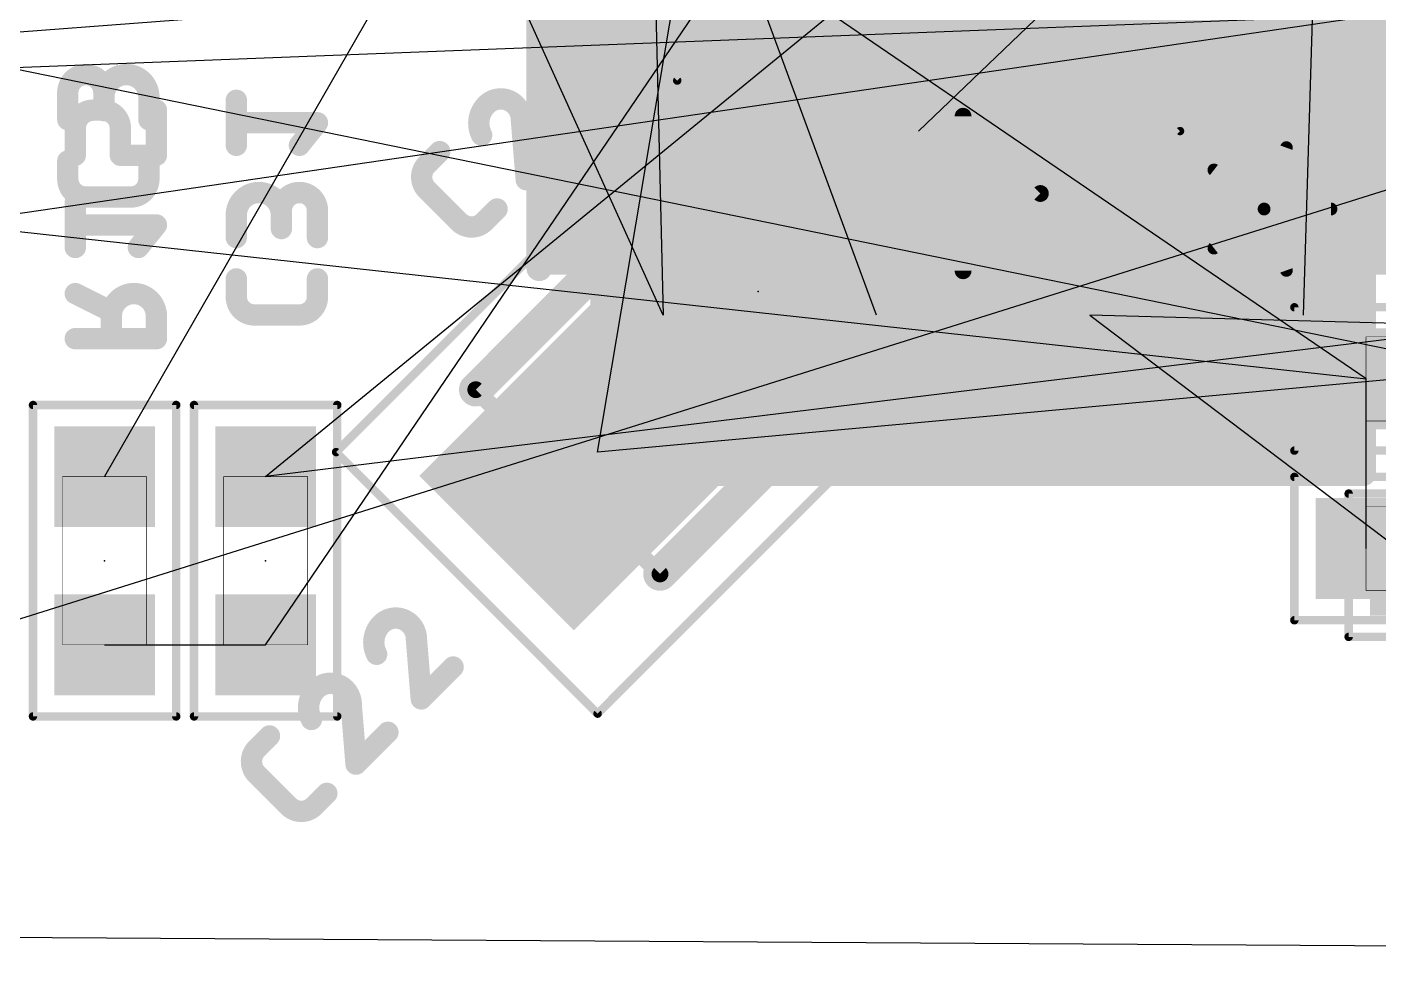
# Model space of a CAD drawing. Extents: x -4.1 to 63.7, y 0.3 to 51.7.
# Drawn here: x 8.61 to 16.65, y 0.31 to 5.9 of the extents above; entities that cross this region are included whole.
import ezdxf

# ---------------------------------------------------------------- set-up
doc = ezdxf.new("R2010")
doc.units = 0
for name, color, linetype in [('1', 12, 'CONTINUOUS'), ('16', 132, 'CONTINUOUS'), ('19', 6, 'CONTINUOUS'), ('20', 141, 'CONTINUOUS'), ('21', 253, 'CONTINUOUS'), ('22', 253, 'CONTINUOUS'), ('23', 53, 'CONTINUOUS'), ('24', 53, 'CONTINUOUS'), ('25', 253, 'CONTINUOUS'), ('26', 253, 'CONTINUOUS'), ('39', 12, 'CONTINUOUS'), ('40', 132, 'CONTINUOUS'), ('51', 253, 'CONTINUOUS'), ('52', 253, 'CONTINUOUS')]:
    doc.layers.add(name, color=color, linetype=linetype)

# ---------------------------------------------------------------- blocks, each defined once
blk = doc.blocks.new('RECT')
blk.add_solid([(-0.5, -0.5), (0.5, -0.5), (-0.5, 0.5), (0.5, 0.5)])

msp = doc.modelspace()

# ---------------------------------------------------------------- linework, layer by layer
at = {"layer": '19'}
for p, q in [((12.395, 4.187), (7, 16.1)), ((10.031, 3.227), (25.8, 16.1332)), ((10.031, 2.227), (16.4, 11.6)), ((12.22, 11.55), (12.395, 4.187)), ((13.665, 4.187), (11.25, 10.75)), ((16.205, 4.187), (16.4, 10.6)), ((12.395, 9.013), (9.073, 3.227)), ((16.271, 7.5385), (13.915, 5.2821)), ((16.577, 3.808), (11.3474, 7.3757)), ((5.519, 5.642), (21.2038, 6.8314)), ((7.35, 2), (20.4967, 6.1243)), ((8.059, 5.642), (20.4967, 6.1243)), ((17.6852, 6.1243), (8.15, 4.73)), ((12.0058, 3.3729), (12.4796, 6.185)), ((17.577, 3.808), (8.15, 5.73)), ((29.03, 4.93), (12.0058, 3.3729)), ((8.15, 4.73), (16.577, 3.808)), ((14.935, 4.187), (16.9, 2.7)), ((18.173, 4.1), (14.935, 4.187)), ((17.173, 4.1), (10.031, 3.227)), ((16.577, 2.799), (16.577, 3.808)), ((9.073, 2.227), (10.031, 2.227))]:
    msp.add_line(p, q, dxfattribs=at)
at = {"layer": '20'}
msp.add_line((4.6, 0.5109), (37.7, 0.3109), dxfattribs=at)
at = {"layer": '21', "const_width": 0.2}
for points in [[(13.5438, 6.0068), (11.281, 3.7441)], [(12.377, 2.6481), (15.064, 5.3351)]]:
    msp.add_lwpolyline(points, dxfattribs=at)
at = {"layer": '21', "const_width": 0.1}
for points in [[(15.0994, 5.2997, 1), (15.0287, 5.3704)], [(11.2457, 3.7795, 1), (11.3164, 3.7087)], [(12.3417, 2.6834, 1), (12.4124, 2.6127)]]:
    msp.add_lwpolyline(points, format="xyb", dxfattribs=at)
at = {"layer": '22', "const_width": 0.1524}
msp.add_lwpolyline([(11.6584, 4.4664), (11.6584, 8.7336)], dxfattribs=at)
at = {"layer": '22', "const_width": 0.0762}
msp.add_lwpolyline([(11.6203, 4.4664, 1), (11.6965, 4.4664)], format="xyb", dxfattribs=at)
at = {"layer": '23'}
msp.add_point((12.9604, 4.3275), dxfattribs=at)
at = {"layer": '24'}
for p in [(9.073, 2.727), (10.031, 2.727)]:
    msp.add_point(p, dxfattribs=at)
at = {"layer": '25', "const_width": 0.127}
for points in [[(11.7039, 5.6459), (11.7228, 5.8165)], [(11.7228, 5.8165), (12.0641, 5.4753)], [(11.9693, 5.3805), (12.1589, 5.5701)], [(8.8539, 5.35), (8.8539, 5.5108)], [(9.0684, 5.5108), (9.0684, 5.4036)], [(9.3365, 5.35), (9.3365, 5.484)], [(11.5529, 5.3433), (11.5814, 4.9925)], [(11.5814, 4.9925), (11.7709, 5.1821)], [(8.8539, 4.9972), (8.8539, 5.1044)], [(9.3365, 5.1044), (9.3365, 4.9972)], [(10.9906, 5.0843), (11.0665, 5.1601)], [(11.1802, 4.7431), (10.9906, 4.9326)], [(9.2293, 4.8899), (8.9611, 4.8899)], [(11.4077, 4.8189), (11.3319, 4.7431)], [(10.9283, 2.2558), (10.9567, 1.905)], [(10.9567, 1.905), (11.1463, 2.0946)], [(10.5404, 1.8678), (10.5688, 1.5171)], [(10.5688, 1.5171), (10.7584, 1.7067)], [(9.9781, 1.6089), (10.0539, 1.6847)], [(10.1676, 1.2676), (9.9781, 1.4572)], [(10.3951, 1.3435), (10.3193, 1.2676)]]:
    msp.add_lwpolyline(points, dxfattribs=at)
at = {"layer": '25'}
for points, const_width in [([(11.7453, 5.839, 1), (11.7004, 5.7941)], 0.0635), ([(11.7544, 5.813, 1), (11.6913, 5.82)], 0.0635), ([(9.0684, 5.5108, 1), (8.8539, 5.5108)], 0.127), ([(9.3365, 5.484, 1), (9.0684, 5.484)], 0.127), ([(11.6723, 5.6494, 1), (11.7354, 5.6424)], 0.0635), ([(12.1813, 5.5476, 1), (12.1364, 5.5925)], 0.0635), ([(8.8857, 5.5108, 1), (8.8222, 5.5108)], 0.0635), ([(9.1001, 5.5108, 1), (9.0366, 5.5108)], 0.0635), ([(8.8222, 5.5108, 1), (8.8857, 5.5108)], 0.0635), ([(9.0366, 5.5108, 1), (9.1001, 5.5108)], 0.0635), ([(9.0366, 5.484, 1), (9.1001, 5.484)], 0.0635), ([(9.3683, 5.484, 1), (9.3048, 5.484)], 0.0635), ([(9.3048, 5.484, 1), (9.3683, 5.484)], 0.0635), ([(11.3444, 5.4381, 0.3252), (11.316, 5.2579)], 0.127), ([(11.515, 5.4381, 0.4142), (11.3444, 5.4381)], 0.127), ([(11.3219, 5.4605, 1), (11.3668, 5.4156)], 0.0635), ([(11.3668, 5.4156, 1), (11.3219, 5.4605)], 0.0635), ([(11.5529, 5.3433, 0.2052), (11.515, 5.4381)], 0.127), ([(11.5375, 5.4605, 1), (11.4926, 5.4156)], 0.0635), ([(11.4926, 5.4156, 1), (11.5375, 5.4605)], 0.0635), ([(12.0416, 5.4528, 1), (12.0865, 5.4977)], 0.0635), ([(9.0366, 5.4036, 1), (9.1001, 5.4036)], 0.0635), ([(11.5846, 5.3458, 1), (11.5213, 5.3407)], 0.0635), ([(11.9469, 5.4029, 1), (11.9918, 5.358)], 0.0635), ([(8.8222, 5.35, 1), (8.8857, 5.35)], 0.0635), ([(9.3048, 5.35, 1), (9.3683, 5.35)], 0.0635), ([(11.5212, 5.344, 1), (11.5847, 5.3425)], 0.0635), ([(11.2877, 5.2435, 1), (11.3442, 5.2724)], 0.0635), ([(11.7934, 5.1597, 1), (11.7485, 5.2046)], 0.0635), ([(8.8857, 5.1044, 1), (8.8222, 5.1044)], 0.0635), ([(9.3683, 5.1044, 1), (9.3048, 5.1044)], 0.0635), ([(10.9906, 5.0843, 0.4142), (10.9906, 4.9326)], 0.127), ([(11.0131, 5.0619, 1), (10.9682, 5.1068)], 0.0635), ([(11.0889, 5.1377, 1), (11.044, 5.1826)], 0.0635), ([(10.9682, 5.1068, 1), (11.0131, 5.0619)], 0.0635), ([(8.8539, 4.9972, 0.4142), (8.9611, 4.8899)], 0.127), ([(8.8856, 4.9972, 1), (8.8221, 4.9972)], 0.0635), ([(8.8222, 4.9972, 1), (8.8857, 4.9972)], 0.0635), ([(9.2293, 4.8899, 0.4142), (9.3365, 4.9972)], 0.127), ([(9.3683, 4.9972, 1), (9.3048, 4.9972)], 0.0635), ([(9.3048, 4.9972, 1), (9.3683, 4.9972)], 0.0635), ([(11.0131, 4.9551, 1), (10.9682, 4.9102)], 0.0635), ([(10.9682, 4.9102, 1), (11.0131, 4.9551)], 0.0635), ([(11.5589, 5.015, 1), (11.6038, 4.9701)], 0.0635), ([(11.5497, 4.99, 1), (11.613, 4.9951)], 0.0635), ([(8.9611, 4.9217, 1), (8.9611, 4.8582)], 0.0635), ([(8.9611, 4.8582, 1), (8.9611, 4.9217)], 0.0635), ([(9.2293, 4.9217, 1), (9.2293, 4.8582)], 0.0635), ([(9.2293, 4.8582, 1), (9.2293, 4.9217)], 0.0635), ([(11.4302, 4.7964, 1), (11.3853, 4.8413)], 0.0635), ([(11.1802, 4.7431, 0.4142), (11.3319, 4.7431)], 0.127), ([(11.2027, 4.7655, 1), (11.1578, 4.7206)], 0.0635), ([(11.1578, 4.7206, 1), (11.2027, 4.7655)], 0.0635), ([(11.3094, 4.7655, 1), (11.3543, 4.7206)], 0.0635), ([(11.3543, 4.7206, 1), (11.3094, 4.7655)], 0.0635), ([(10.7197, 2.3506, 0.3252), (10.6913, 2.1705)], 0.127), ([(10.8904, 2.3506, 0.4142), (10.7197, 2.3506)], 0.127), ([(10.7422, 2.3281, 1), (10.6973, 2.373)], 0.0635), ([(10.9283, 2.2558, 0.2052), (10.8904, 2.3506)], 0.127), ([(10.9128, 2.373, 1), (10.8679, 2.3281)], 0.0635), ([(10.6973, 2.373, 1), (10.7422, 2.3281)], 0.0635), ([(10.8679, 2.3281, 1), (10.9128, 2.373)], 0.0635), ([(10.9599, 2.2583, 1), (10.8966, 2.2532)], 0.0635), ([(10.8965, 2.2565, 1), (10.96, 2.255)], 0.0635), ([(10.663, 2.156, 1), (10.7196, 2.1849)], 0.0635), ([(11.1688, 2.0722, 1), (11.1239, 2.1171)], 0.0635), ([(10.3318, 1.9626, 0.3252), (10.3034, 1.7825)], 0.127), ([(10.5024, 1.9626, 0.4142), (10.3318, 1.9626)], 0.127), ([(10.3094, 1.9851, 1), (10.3543, 1.9402)], 0.0635), ([(10.3543, 1.9402, 1), (10.3094, 1.9851)], 0.0635), ([(10.5404, 1.8678, 0.2052), (10.5024, 1.9626)], 0.127), ([(10.5249, 1.9851, 1), (10.48, 1.9402)], 0.0635), ([(10.48, 1.9402, 1), (10.5249, 1.9851)], 0.0635), ([(10.572, 1.8704, 1), (10.5087, 1.8653)], 0.0635), ([(10.9343, 1.9275, 1), (10.9792, 1.8826)], 0.0635), ([(10.9251, 1.9025, 1), (10.9884, 1.9076)], 0.0635), ([(10.5086, 1.8686, 1), (10.5721, 1.8671)], 0.0635), ([(10.2751, 1.7681, 1), (10.3316, 1.797)], 0.0635), ([(10.7808, 1.6842, 1), (10.7359, 1.7291)], 0.0635), ([(10.0763, 1.6623, 1), (10.0314, 1.7072)], 0.0635), ([(9.9781, 1.6089, 0.4142), (9.9781, 1.4572)], 0.127), ([(9.9556, 1.6313, 1), (10.0005, 1.5864)], 0.0635), ([(10.0005, 1.5864, 1), (9.9556, 1.6313)], 0.0635), ([(10.5463, 1.5396, 1), (10.5912, 1.4947)], 0.0635), ([(10.5371, 1.5145, 1), (10.6004, 1.5197)], 0.0635), ([(10.0005, 1.4797, 1), (9.9556, 1.4348)], 0.0635), ([(9.9556, 1.4348, 1), (10.0005, 1.4797)], 0.0635), ([(10.4176, 1.321, 1), (10.3727, 1.3659)], 0.0635), ([(10.1676, 1.2676, 0.4142), (10.3193, 1.2676)], 0.127), ([(10.1901, 1.2901, 1), (10.1452, 1.2452)], 0.0635), ([(10.1452, 1.2452, 1), (10.1901, 1.2901)], 0.0635), ([(10.2969, 1.2901, 1), (10.3418, 1.2452)], 0.0635), ([(10.3418, 1.2452, 1), (10.2969, 1.2901)], 0.0635)]:
    msp.add_lwpolyline(points, format="xyb", dxfattribs=dict(at, const_width=const_width))
at = {"layer": '26'}
for points, const_width in [([(9.0057, 5.4065, 0.4142), (8.8985, 5.2993)], 0.127), ([(9.0057, 5.4383, 1), (9.0057, 5.3748)], 0.0635), ([(9.0057, 5.3748, 1), (9.0057, 5.4383)], 0.0635), ([(9.1666, 5.2993, 0.4142), (9.0594, 5.4065)], 0.127), ([(9.0594, 5.4383, 1), (9.0594, 5.3748)], 0.0635), ([(9.0594, 5.3748, 1), (9.0594, 5.4383)], 0.0635), ([(9.4129, 5.4065, 1), (9.3493, 5.4065)], 0.0635), ([(9.8883, 5.4654, 1), (9.8247, 5.4654)], 0.0635), ([(9.8565, 5.3631, 1), (9.8565, 5.2996)], 0.0635), ([(10.3639, 5.3115, 1), (10.3143, 5.3512)], 0.0635), ([(10.3391, 5.2996, 1), (10.3391, 5.3631)], 0.0635), ([(8.9303, 5.2993, 1), (8.8667, 5.2993)], 0.0635), ([(8.8667, 5.2993, 1), (8.9303, 5.2993)], 0.0635), ([(9.1984, 5.2993, 1), (9.1349, 5.2993)], 0.0635), ([(9.1349, 5.2993, 1), (9.1984, 5.2993)], 0.0635), ([(9.8247, 5.1973, 1), (9.8883, 5.1973)], 0.0635), ([(10.2071, 5.2171, 1), (10.2566, 5.1775)], 0.0635), ([(8.8667, 5.1384, 1), (8.9303, 5.1384)], 0.0635), ([(9.1666, 5.1701, 1), (9.1666, 5.1066)], 0.0635), ([(9.1349, 5.1384, 1), (9.1984, 5.1384)], 0.0635), ([(9.3493, 5.1384, 1), (9.4129, 5.1384)], 0.0635), ([(9.3811, 5.1066, 1), (9.3811, 5.1701)], 0.0635), ([(8.9303, 4.8579, 1), (8.8667, 4.8579)], 0.0635), ([(10.1246, 4.7827, 1), (9.8565, 4.7827)], 0.127), ([(10.3391, 4.8095, 1), (10.1246, 4.8095)], 0.127), ([(9.8883, 4.7827, 1), (9.8247, 4.7827)], 0.0635), ([(10.1564, 4.8095, 1), (10.0929, 4.8095)], 0.0635), ([(10.0929, 4.8095, 1), (10.1564, 4.8095)], 0.0635), ([(10.3709, 4.8095, 1), (10.3073, 4.8095)], 0.0635), ([(10.3073, 4.8095, 1), (10.3709, 4.8095)], 0.0635), ([(8.8985, 4.7556, 1), (8.8985, 4.6921)], 0.0635), ([(9.4059, 4.704, 1), (9.3563, 4.7437)], 0.0635), ([(9.3811, 4.6921, 1), (9.3811, 4.7556)], 0.0635), ([(9.8247, 4.7827, 1), (9.8883, 4.7827)], 0.0635), ([(10.0929, 4.7827, 1), (10.1564, 4.7827)], 0.0635), ([(9.8247, 4.6487, 1), (9.8883, 4.6487)], 0.0635), ([(10.0929, 4.7023, 1), (10.1564, 4.7023)], 0.0635), ([(10.3073, 4.6487, 1), (10.3709, 4.6487)], 0.0635), ([(8.8667, 4.5898, 1), (8.9303, 4.5898)], 0.0635), ([(9.2491, 4.6096, 1), (9.2986, 4.5699)], 0.0635), ([(9.8883, 4.4031, 1), (9.8247, 4.4031)], 0.0635), ([(10.3709, 4.4031, 1), (10.3073, 4.4031)], 0.0635), ([(15.0007, 4.4081, 1), (15.0007, 4.1936)], 0.127), ([(15.0007, 4.4398, 1), (15.0007, 4.3764)], 0.0635), ([(15.0007, 4.3764, 1), (15.0007, 4.4398)], 0.0635), ([(15.1616, 4.3764, 1), (15.1616, 4.4398)], 0.0635), ([(15.596, 4.4329, 1), (15.5563, 4.3833)], 0.0635), ([(15.6079, 4.4081, 1), (15.5444, 4.4081)], 0.0635), ([(16.1184, 4.4081, 1), (16.1184, 4.14)], 0.127), ([(16.1184, 4.4398, 1), (16.1184, 4.3764)], 0.0635), ([(16.1184, 4.3764, 1), (16.1184, 4.4398)], 0.0635), ([(16.2843, 4.4081, 1), (16.2208, 4.4081)], 0.0635), ([(16.2525, 4.3764, 1), (16.2525, 4.4398)], 0.0635), ([(8.9127, 4.344, 1), (8.8843, 4.2872)], 0.0635), ([(9.3811, 4.1816, 1), (9.113, 4.1816)], 0.127), ([(9.8883, 4.2958, 1), (9.8247, 4.2958)], 0.0635), ([(9.8565, 4.2958, 0.4142), (9.9637, 4.1886)], 0.127), ([(10.2319, 4.1886, 0.4142), (10.3391, 4.2958)], 0.127), ([(10.3708, 4.2958, 1), (10.3074, 4.2958)], 0.0635), ([(15.6904, 4.2761, 1), (15.7301, 4.3256)], 0.0635), ([(9.0988, 4.18, 1), (9.1272, 4.2368)], 0.0635), ([(9.8247, 4.2958, 1), (9.8883, 4.2958)], 0.0635), ([(10.3073, 4.2958, 1), (10.3709, 4.2958)], 0.0635), ([(9.1447, 4.1816, 1), (9.0812, 4.1816)], 0.0635), ([(9.0812, 4.1816, 1), (9.1447, 4.1816)], 0.0635), ([(9.4129, 4.1816, 1), (9.3493, 4.1816)], 0.0635), ([(9.3493, 4.1816, 1), (9.4129, 4.1816)], 0.0635), ([(9.9637, 4.2203, 1), (9.9637, 4.1568)], 0.0635), ([(9.9637, 4.1568, 1), (9.9637, 4.2203)], 0.0635), ([(10.2319, 4.2203, 1), (10.2319, 4.1568)], 0.0635), ([(10.2319, 4.1568, 1), (10.2319, 4.2203)], 0.0635), ([(15.0276, 4.1936, 1), (15.0276, 3.9255)], 0.127), ([(15.0007, 4.2254, 1), (15.0007, 4.1619)], 0.0635), ([(15.0007, 4.1619, 1), (15.0007, 4.2254)], 0.0635), ([(15.0276, 4.1619, 1), (15.0276, 4.2254)], 0.0635), ([(15.108, 4.1619, 1), (15.108, 4.2254)], 0.0635), ([(16.12, 4.1258, 1), (16.0632, 4.1542)], 0.0635), ([(16.1184, 4.1717, 1), (16.1184, 4.1082)], 0.0635), ([(16.1184, 4.1082, 1), (16.1184, 4.1717)], 0.0635), ([(16.2525, 4.1082, 1), (16.2525, 4.1717)], 0.0635), ([(8.8985, 4.0792, 1), (8.8985, 4.0157)], 0.0635), ([(9.3811, 4.0157, 1), (9.3811, 4.0792)], 0.0635), ([(9.0812, 4.0475, 1), (9.1447, 4.0475)], 0.0635), ([(9.3493, 4.0475, 1), (9.4129, 4.0475)], 0.0635), ([(15.0276, 3.9573, 1), (15.0276, 3.8937)], 0.0635), ([(15.0276, 3.8937, 1), (15.0276, 3.9573)], 0.0635), ([(15.1616, 3.8937, 1), (15.1616, 3.9573)], 0.0635), ([(15.4421, 3.9573, 1), (15.4421, 3.8937)], 0.0635), ([(15.5444, 3.9255, 1), (15.6079, 3.9255)], 0.0635), ([(15.7102, 3.8937, 1), (15.7102, 3.9573)], 0.0635), ([(15.956, 3.9397, 1), (16.0128, 3.9113)], 0.0635), ([(16.2208, 3.9255, 1), (16.2843, 3.9255)], 0.0635)]:
    msp.add_lwpolyline(points, format="xyb", dxfattribs=dict(at, const_width=const_width))
at = {"layer": '26', "const_width": 0.127}
for points in [[(9.0057, 5.4065), (9.0594, 5.4065)], [(9.3811, 5.1384), (9.3811, 5.4065)], [(9.8565, 5.1973), (9.8565, 5.4654)], [(10.3391, 5.3314), (9.8565, 5.3314)], [(10.2319, 5.1973), (10.3391, 5.3314)], [(8.8985, 5.1384), (8.8985, 5.2993)], [(9.1666, 5.2993), (9.1666, 5.1384)], [(9.1666, 5.1384), (9.3811, 5.1384)], [(8.8985, 4.5898), (8.8985, 4.8579)], [(9.8565, 4.6487), (9.8565, 4.7827)], [(10.1246, 4.8095), (10.1246, 4.7023)], [(10.3391, 4.6487), (10.3391, 4.8095)], [(9.3811, 4.7238), (8.8985, 4.7238)], [(9.2739, 4.5898), (9.3811, 4.7238)], [(9.8565, 4.4031), (9.8565, 4.2958)], [(10.3391, 4.2958), (10.3391, 4.4031)], [(15.1616, 4.4081), (15.0007, 4.4081)], [(15.7102, 4.3009), (15.5762, 4.4081)], [(15.5762, 4.4081), (15.5762, 3.9255)], [(16.2525, 4.4081), (16.1184, 4.4081)], [(16.2525, 3.9255), (16.2525, 4.4081)], [(8.8985, 4.3156), (9.113, 4.2084)], [(9.113, 4.1816), (9.113, 4.0475)], [(9.3811, 4.0475), (9.3811, 4.1816)], [(9.9637, 4.1886), (10.2319, 4.1886)], [(15.0007, 4.1936), (15.108, 4.1936)], [(15.9844, 3.9255), (16.0916, 4.14)], [(16.1184, 4.14), (16.2525, 4.14)], [(8.8985, 4.0475), (9.3811, 4.0475)], [(15.1616, 3.9255), (15.0276, 3.9255)], [(15.7102, 3.9255), (15.4421, 3.9255)]]:
    msp.add_lwpolyline(points, dxfattribs=at)
at = {"layer": '39', "const_width": 0.05}
for points in [[(12.4796, 5.5823), (13.7894, 6.8921)], [(11.8768, 6.185), (12.4796, 5.5823)], [(18.0032, 4.2342), (16.1508, 4.2342)], [(16.1508, 4.2342), (16.1508, 3.3818)], [(16.1508, 3.3818), (18.0032, 3.3818)], [(18.0032, 3.2252), (16.1508, 3.2252)], [(16.1508, 3.2252), (16.1508, 2.3728)], [(16.1508, 2.3728), (18.0032, 2.3728)]]:
    msp.add_lwpolyline(points, dxfattribs=at)
at = {"layer": '39', "const_width": 0.025}
for points in [[(12.4707, 5.5911, 1), (12.4884, 5.5735)], [(12.4707, 5.5735, 1), (12.4884, 5.5911)], [(16.1508, 4.2467, 1), (16.1508, 4.2217)], [(16.1633, 4.2342, 1), (16.1383, 4.2342)], [(16.1508, 3.3943, 1), (16.1508, 3.3693)], [(16.1383, 3.3818, 1), (16.1633, 3.3818)], [(16.1508, 3.2377, 1), (16.1508, 3.2127)], [(16.1633, 3.2252, 1), (16.1383, 3.2252)], [(16.1508, 2.3853, 1), (16.1508, 2.3603)], [(16.1383, 2.3728, 1), (16.1633, 2.3728)]]:
    msp.add_lwpolyline(points, format="xyb", dxfattribs=at)
at = {"layer": '40'}
for points, const_width in [([(11.6965, 8.6955), (11.6965, 4.5045)], 0.1524), ([(11.7092, 8.6828), (11.7092, 4.5172)], 0.1524), ([(11.6965, 5.9436), (16.9035, 5.9436)], 0.1524), ([(11.6965, 5.7912), (16.9035, 5.7912)], 0.1524), ([(11.6965, 5.6388), (16.9035, 5.6388)], 0.1524), ([(11.6965, 5.4864), (16.9035, 5.4864)], 0.1524), ([(11.6965, 5.334), (16.9035, 5.334)], 0.1524), ([(11.6965, 5.1816), (16.9035, 5.1816)], 0.1524), ([(11.6965, 5.0292), (16.9035, 5.0292)], 0.1524), ([(11.6965, 4.8768), (16.9035, 4.8768)], 0.1524), ([(11.6965, 4.7244), (16.9035, 4.7244)], 0.1524), ([(11.6965, 4.572), (16.9035, 4.572)], 0.1524), ([(11.7092, 4.5172), (12.0394, 4.5172)], 0.1524), ([(12.0394, 3.2472), (12.0394, 4.5172)], 0.1524), ([(16.5606, 3.2472), (16.5606, 4.5172)], 0.1524), ([(16.5606, 4.5172), (16.8908, 4.5172)], 0.1524), ([(11.6965, 4.5045), (12.0394, 4.5045)], 0.1524), ([(12.0394, 4.5045), (12.0394, 3.2472)], 0.1524), ([(16.5606, 3.2472), (16.5606, 4.5045)], 0.1524), ([(16.5606, 4.5045), (16.9035, 4.5045)], 0.1524), ([(12.0394, 4.4196), (16.5606, 4.4196)], 0.1524), ([(12.0394, 4.2672), (16.5606, 4.2672)], 0.1524), ([(12.0394, 4.1148), (16.5606, 4.1148)], 0.1524), ([(12.0394, 3.9624), (16.5606, 3.9624)], 0.1524), ([(12.0394, 3.81), (16.5606, 3.81)], 0.1524), ([(12.0394, 3.6576), (16.5606, 3.6576)], 0.1524), ([(8.6468, 1.8008), (8.6468, 3.6532)], 0.05), ([(8.6468, 3.6532), (9.4992, 3.6532)], 0.05), ([(9.4992, 3.6532), (9.4992, 1.8008)], 0.05), ([(9.6048, 1.8008), (9.6048, 3.6532)], 0.05), ([(9.6048, 3.6532), (10.4572, 3.6532)], 0.05), ([(10.4572, 3.6532), (10.4572, 1.8008)], 0.05), ([(12.0394, 3.5052), (16.5606, 3.5052)], 0.1524), ([(12.0394, 3.3528), (16.5606, 3.3528)], 0.1524), ([(12.0394, 3.2472), (16.5606, 3.2472)], 0.1524), ([(12.0394, 3.2472), (16.5606, 3.2472)], 0.1524), ([(16.4738, 2.2738), (16.4738, 3.1262)], 0.05), ([(16.4738, 3.1262), (18.3262, 3.1262)], 0.05), ([(18.3262, 2.2738), (16.4738, 2.2738)], 0.05), ([(9.4992, 1.8008), (8.6468, 1.8008)], 0.05), ([(10.4572, 1.8008), (9.6048, 1.8008)], 0.05)]:
    msp.add_lwpolyline(points, dxfattribs=dict(at, const_width=const_width))
for points, const_width in [([(11.6965, 5.9817, 1), (11.6965, 5.9055)], 0.0762), ([(11.6965, 5.8293, 1), (11.6965, 5.7531)], 0.0762), ([(11.6965, 5.6769, 1), (11.6965, 5.6007)], 0.0762), ([(11.6965, 5.5245, 1), (11.6965, 5.4483)], 0.0762), ([(11.6965, 5.3721, 1), (11.6965, 5.2959)], 0.0762), ([(11.6965, 5.2197, 1), (11.6965, 5.1435)], 0.0762), ([(11.6965, 5.0673, 1), (11.6965, 4.9911)], 0.0762), ([(11.6965, 4.9149, 1), (11.6965, 4.8387)], 0.0762), ([(11.6965, 4.7625, 1), (11.6965, 4.6863)], 0.0762), ([(11.6965, 4.6101, 1), (11.6965, 4.5339)], 0.0762), ([(11.7092, 4.5553, 1), (11.7092, 4.4791)], 0.0762), ([(12.0775, 4.5172, 1), (12.0013, 4.5172)], 0.0762), ([(12.0394, 4.4791, 1), (12.0394, 4.5553)], 0.0762), ([(16.5987, 4.5172, 1), (16.5225, 4.5172)], 0.0762), ([(16.5606, 4.5553, 1), (16.5606, 4.4791)], 0.0762), ([(11.6965, 4.5426, 1), (11.6965, 4.4664)], 0.0762), ([(11.6584, 4.5045, 1), (11.7346, 4.5045)], 0.0762), ([(11.6711, 4.5172, 1), (11.7473, 4.5172)], 0.0762), ([(12.0775, 4.5045, 1), (12.0013, 4.5045)], 0.0762), ([(12.0394, 4.4664, 1), (12.0394, 4.5426)], 0.0762), ([(16.5987, 4.5045, 1), (16.5225, 4.5045)], 0.0762), ([(16.5606, 4.5426, 1), (16.5606, 4.4664)], 0.0762), ([(12.0394, 4.4577, 1), (12.0394, 4.3815)], 0.0762), ([(16.5606, 4.3815, 1), (16.5606, 4.4577)], 0.0762), ([(12.0394, 4.3053, 1), (12.0394, 4.2291)], 0.0762), ([(16.5606, 4.2291, 1), (16.5606, 4.3053)], 0.0762), ([(12.0394, 4.1529, 1), (12.0394, 4.0767)], 0.0762), ([(16.5606, 4.0767, 1), (16.5606, 4.1529)], 0.0762), ([(12.0394, 4.0005, 1), (12.0394, 3.9243)], 0.0762), ([(16.5606, 3.9243, 1), (16.5606, 4.0005)], 0.0762), ([(12.0394, 3.8481, 1), (12.0394, 3.7719)], 0.0762), ([(16.5606, 3.7719, 1), (16.5606, 3.8481)], 0.0762), ([(12.0394, 3.6957, 1), (12.0394, 3.6195)], 0.0762), ([(16.5606, 3.6195, 1), (16.5606, 3.6957)], 0.0762), ([(8.6593, 3.6532, 1), (8.6343, 3.6532)], 0.025), ([(8.6468, 3.6657, 1), (8.6468, 3.6407)], 0.025), ([(9.5117, 3.6532, 1), (9.4867, 3.6532)], 0.025), ([(9.4992, 3.6407, 1), (9.4992, 3.6657)], 0.025), ([(9.6173, 3.6532, 1), (9.5923, 3.6532)], 0.025), ([(9.6048, 3.6657, 1), (9.6048, 3.6407)], 0.025), ([(10.4697, 3.6532, 1), (10.4447, 3.6532)], 0.025), ([(10.4572, 3.6407, 1), (10.4572, 3.6657)], 0.025), ([(12.0394, 3.5433, 1), (12.0394, 3.4671)], 0.0762), ([(16.5606, 3.4671, 1), (16.5606, 3.5433)], 0.0762), ([(12.0394, 3.3909, 1), (12.0394, 3.3147)], 0.0762), ([(16.5606, 3.3147, 1), (16.5606, 3.3909)], 0.0762), ([(12.0394, 3.2853, 1), (12.0394, 3.2091)], 0.0762), ([(12.0394, 3.2853, 1), (12.0394, 3.2091)], 0.0762), ([(16.5606, 3.2091, 1), (16.5606, 3.2853)], 0.0762), ([(16.5606, 3.2091, 1), (16.5606, 3.2853)], 0.0762), ([(12.0013, 3.2472, 1), (12.0775, 3.2472)], 0.0762), ([(12.0013, 3.2472, 1), (12.0775, 3.2472)], 0.0762), ([(16.5225, 3.2472, 1), (16.5987, 3.2472)], 0.0762), ([(16.5225, 3.2472, 1), (16.5987, 3.2472)], 0.0762), ([(16.4863, 3.1262, 1), (16.4613, 3.1262)], 0.025), ([(16.4738, 3.1387, 1), (16.4738, 3.1137)], 0.025), ([(16.4738, 2.2863, 1), (16.4738, 2.2613)], 0.025), ([(16.4613, 2.2738, 1), (16.4863, 2.2738)], 0.025), ([(8.6468, 1.8133, 1), (8.6468, 1.7883)], 0.025), ([(8.6343, 1.8008, 1), (8.6593, 1.8008)], 0.025), ([(9.4867, 1.8008, 1), (9.5117, 1.8008)], 0.025), ([(9.4992, 1.7883, 1), (9.4992, 1.8133)], 0.025), ([(9.6048, 1.8133, 1), (9.6048, 1.7883)], 0.025), ([(9.5923, 1.8008, 1), (9.6173, 1.8008)], 0.025), ([(10.4447, 1.8008, 1), (10.4697, 1.8008)], 0.025), ([(10.4572, 1.7883, 1), (10.4572, 1.8133)], 0.025)]:
    msp.add_lwpolyline(points, format="xyb", dxfattribs=dict(at, const_width=const_width))
at = {"layer": '51'}
for points, const_width in [([(19.0909, 3.3228), (9.5803, 12.8333)], 0.05), ([(10.4502, 3.3729), (13.915, 6.8377)], 0.05), ([(13.915, 6.8377), (15.4706, 5.2821)], 0.05), ([(11.281, 3.7441), (13.5438, 6.0068)], 0.1), ([(13.5438, 6.0068), (14.6398, 4.9108)], 0.1), ([(14.1802, 5.3704), (14.1802, 4.4512)], 0.1), ([(15.4706, 5.2821), (12.0058, 1.8172)], 0.05), ([(14.6398, 4.9108), (12.377, 2.6481)], 0.1), ([(16.577, 3.558), (16.577, 4.058)], 0.0025), ([(16.577, 4.058), (17.577, 4.058)], 0.0025), ([(12.377, 2.6481), (11.281, 3.7441)], 0.1), ([(17.577, 3.558), (16.577, 3.558)], 0.0025), ([(12.0058, 1.8172), (10.4502, 3.3729)], 0.05), ([(16.577, 2.549), (16.577, 3.049)], 0.0025), ([(16.577, 3.049), (17.577, 3.049)], 0.0025), ([(17.577, 2.549), (16.577, 2.549)], 0.0025)]:
    msp.add_lwpolyline(points, dxfattribs=dict(at, const_width=const_width))
for points, const_width in [([(14.2052, 5.3704, 1), (14.1552, 5.3704)], 0.05), ([(15.4795, 5.2732, 1), (15.4618, 5.2909)], 0.025), ([(15.4618, 5.2732, 1), (15.4795, 5.2909)], 0.025), ([(14.6575, 4.8932, 1), (14.6221, 4.9285)], 0.05), ([(14.6221, 4.8932, 1), (14.6575, 4.9285)], 0.05), ([(14.1552, 4.4512, 1), (14.2052, 4.4512)], 0.05), ([(16.5776, 4.058, 1), (16.5764, 4.058)], 0.0013), ([(16.577, 4.0586, 1), (16.577, 4.0574)], 0.0013), ([(11.2987, 3.7618, 1), (11.2633, 3.7264)], 0.05), ([(11.2633, 3.7618, 1), (11.2987, 3.7264)], 0.05), ([(16.5764, 3.558, 1), (16.5776, 3.558)], 0.0013), ([(16.577, 3.5586, 1), (16.577, 3.5574)], 0.0013), ([(10.459, 3.3817, 1), (10.4413, 3.364)], 0.025), ([(10.4413, 3.3817, 1), (10.459, 3.364)], 0.025), ([(16.5776, 3.049, 1), (16.5764, 3.049)], 0.0013), ([(16.577, 3.0496, 1), (16.577, 3.0484)], 0.0013), ([(12.3594, 2.6658, 1), (12.3947, 2.6304)], 0.05), ([(12.3594, 2.6304, 1), (12.3947, 2.6658)], 0.05), ([(16.5764, 2.549, 1), (16.5776, 2.549)], 0.0013), ([(16.577, 2.5496, 1), (16.577, 2.5484)], 0.0013), ([(11.997, 1.8261, 1), (12.0146, 1.8084)], 0.025), ([(11.997, 1.8084, 1), (12.0146, 1.8261)], 0.025)]:
    msp.add_lwpolyline(points, format="xyb", dxfattribs=dict(at, const_width=const_width))
at = {"layer": '52'}
for points, const_width in [([(11.8108, 4.6188), (11.8108, 8.5812)], 0.1524), ([(15.9708, 4.8185), (16.1034, 5.1832)], 0.0762), ([(15.9708, 4.8185), (15.6723, 5.0506)], 0.0762), ([(15.6723, 4.5863), (15.9708, 4.8185)], 0.0762), ([(16.3687, 4.8185), (15.9708, 4.8185)], 0.0762), ([(15.9708, 4.8185), (16.1034, 4.4537)], 0.0762), ([(16.7892, 4.6188), (11.8108, 4.6188)], 0.1524), ([(12.141, 4.6188), (12.649, 4.6188)], 0.1524), ([(12.141, 3.5012), (12.141, 4.6188)], 0.1524), ([(12.649, 4.6188), (12.649, 3.5012)], 0.1524), ([(13.411, 4.6188), (13.919, 4.6188)], 0.1524), ([(13.411, 3.5012), (13.411, 4.6188)], 0.1524), ([(13.919, 4.6188), (13.919, 3.5012)], 0.1524), ([(14.681, 4.6188), (15.189, 4.5934)], 0.1524), ([(14.681, 3.5012), (14.681, 4.6188)], 0.1524), ([(15.189, 4.5934), (15.189, 3.5012)], 0.1524), ([(15.951, 4.6188), (16.459, 4.5934)], 0.1524), ([(15.951, 3.5012), (15.951, 4.6188)], 0.1524), ([(16.459, 4.5934), (16.459, 3.5012)], 0.1524), ([(12.649, 3.5012), (12.141, 3.5012)], 0.1524), ([(13.919, 3.5012), (13.411, 3.5012)], 0.1524), ([(15.189, 3.5012), (14.681, 3.5012)], 0.1524), ([(16.459, 3.5012), (15.951, 3.5012)], 0.1524), ([(9.323, 3.227), (8.823, 3.227)], 0.0025), ([(8.823, 3.227), (8.823, 2.227)], 0.0025), ([(9.323, 2.227), (9.323, 3.227)], 0.0025), ([(10.281, 3.227), (9.781, 3.227)], 0.0025), ([(9.781, 3.227), (9.781, 2.227)], 0.0025), ([(10.281, 2.227), (10.281, 3.227)], 0.0025), ([(8.823, 2.227), (9.323, 2.227)], 0.0025), ([(9.781, 2.227), (10.281, 2.227)], 0.0025)]:
    msp.add_lwpolyline(points, dxfattribs=dict(at, const_width=const_width))
for points, const_width in [([(16.1213, 5.1767, 1), (16.0855, 5.1898)], 0.0381), ([(15.684, 5.0656, 1), (15.6606, 5.0356)], 0.0381), ([(15.9708, 4.8375, 1), (15.9708, 4.7994)], 0.0381), ([(15.9887, 4.825, 1), (15.9529, 4.812)], 0.0381), ([(15.9529, 4.825, 1), (15.9887, 4.812)], 0.0381), ([(15.9824, 4.8034, 1), (15.9591, 4.8335)], 0.0381), ([(15.9591, 4.8034, 1), (15.9824, 4.8335)], 0.0381), ([(16.3687, 4.7994, 1), (16.3687, 4.8375)], 0.0381), ([(11.8108, 4.6569, 1), (11.8108, 4.5807)], 0.0762), ([(12.141, 4.6569, 1), (12.141, 4.5807)], 0.0762), ([(12.1791, 4.6188, 1), (12.1029, 4.6188)], 0.0762), ([(12.6871, 4.6188, 1), (12.6109, 4.6188)], 0.0762), ([(12.649, 4.5807, 1), (12.649, 4.6569)], 0.0762), ([(13.411, 4.6569, 1), (13.411, 4.5807)], 0.0762), ([(13.4491, 4.6188, 1), (13.3729, 4.6188)], 0.0762), ([(13.9571, 4.6188, 1), (13.8809, 4.6188)], 0.0762), ([(13.919, 4.5807, 1), (13.919, 4.6569)], 0.0762), ([(14.6829, 4.6569, 1), (14.6791, 4.5807)], 0.0762), ([(14.7191, 4.6188, 1), (14.6429, 4.6188)], 0.0762), ([(15.2271, 4.5934, 1), (15.1509, 4.5934)], 0.0762), ([(15.1871, 4.5553, 1), (15.1909, 4.6315)], 0.0762), ([(15.9529, 4.6569, 1), (15.9491, 4.5807)], 0.0762), ([(15.9891, 4.6188, 1), (15.9129, 4.6188)], 0.0762), ([(16.4971, 4.5934, 1), (16.4209, 4.5934)], 0.0762), ([(16.4571, 4.5553, 1), (16.4609, 4.6315)], 0.0762), ([(11.7727, 4.6188, 1), (11.8489, 4.6188)], 0.0762), ([(15.6606, 4.6014, 1), (15.684, 4.5713)], 0.0381), ([(16.0855, 4.4472, 1), (16.1213, 4.4602)], 0.0381), ([(12.141, 3.5393, 1), (12.141, 3.4631)], 0.0762), ([(12.1029, 3.5012, 1), (12.1791, 3.5012)], 0.0762), ([(12.6109, 3.5012, 1), (12.6871, 3.5012)], 0.0762), ([(12.649, 3.4631, 1), (12.649, 3.5393)], 0.0762), ([(13.411, 3.5393, 1), (13.411, 3.4631)], 0.0762), ([(13.3729, 3.5012, 1), (13.4491, 3.5012)], 0.0762), ([(13.8809, 3.5012, 1), (13.9571, 3.5012)], 0.0762), ([(13.919, 3.4631, 1), (13.919, 3.5393)], 0.0762), ([(14.681, 3.5393, 1), (14.681, 3.4631)], 0.0762), ([(14.6429, 3.5012, 1), (14.7191, 3.5012)], 0.0762), ([(15.1509, 3.5012, 1), (15.2271, 3.5012)], 0.0762), ([(15.189, 3.4631, 1), (15.189, 3.5393)], 0.0762), ([(15.951, 3.5393, 1), (15.951, 3.4631)], 0.0762), ([(15.9129, 3.5012, 1), (15.9891, 3.5012)], 0.0762), ([(16.4209, 3.5012, 1), (16.4971, 3.5012)], 0.0762), ([(16.459, 3.4631, 1), (16.459, 3.5393)], 0.0762), ([(8.8236, 3.227, 1), (8.8224, 3.227)], 0.0013), ([(8.823, 3.2276, 1), (8.823, 3.2264)], 0.0013), ([(9.3236, 3.227, 1), (9.3224, 3.227)], 0.0013), ([(9.323, 3.2264, 1), (9.323, 3.2276)], 0.0013), ([(9.781, 3.2276, 1), (9.781, 3.2264)], 0.0013), ([(9.7816, 3.227, 1), (9.7804, 3.227)], 0.0013), ([(10.2816, 3.227, 1), (10.2804, 3.227)], 0.0013), ([(10.281, 3.2264, 1), (10.281, 3.2276)], 0.0013), ([(8.823, 2.2276, 1), (8.823, 2.2264)], 0.0013), ([(8.8224, 2.227, 1), (8.8236, 2.227)], 0.0013), ([(9.3224, 2.227, 1), (9.3236, 2.227)], 0.0013), ([(9.323, 2.2264, 1), (9.323, 2.2276)], 0.0013), ([(9.781, 2.2276, 1), (9.781, 2.2264)], 0.0013), ([(9.7804, 2.227, 1), (9.7816, 2.227)], 0.0013), ([(10.2804, 2.227, 1), (10.2816, 2.227)], 0.0013), ([(10.281, 2.2264, 1), (10.281, 2.2276)], 0.0013)]:
    msp.add_lwpolyline(points, format="xyb", dxfattribs=dict(at, const_width=const_width))

# ---------------------------------------------------------------- block references
at = {"layer": '1', "rotation": 225}
for p, xscale, yscale in [((12.4796, 6.185), 0.6, 0.6), ((13.915, 5.2821), 1.7, 1.3), ((12.0058, 3.3729), 1.7, 1.3)]:
    msp.add_blockref('RECT', p, dxfattribs=dict(at, xscale=xscale, yscale=yscale))
at = {"layer": '1', "xscale": 0.6, "yscale": 0.6}
for p in [(16.577, 3.808), (16.577, 2.799)]:
    msp.add_blockref('RECT', p, dxfattribs=at)
at = {"layer": '16', "rotation": 90}
for p, xscale, yscale in [((12.395, 4.187), 1.6764, 0.508), ((13.665, 4.187), 1.6764, 0.508), ((14.935, 4.187), 1.6764, 0.508), ((16.205, 4.187), 1.6764, 0.508), ((9.073, 3.227), 0.6, 0.6), ((10.031, 3.227), 0.6, 0.6), ((9.073, 2.227), 0.6, 0.6), ((10.031, 2.227), 0.6, 0.6)]:
    msp.add_blockref('RECT', p, dxfattribs=dict(at, xscale=xscale, yscale=yscale))
at = {"layer": '16', "xscale": 0.6, "yscale": 0.6}
msp.add_blockref('RECT', (16.9, 2.7), dxfattribs=at)
at = {"layer": '51', "xscale": 0.2, "yscale": 0.5}
for p in [(16.677, 3.808), (16.677, 2.799)]:
    msp.add_blockref('RECT', p, dxfattribs=at)
at = {"layer": '52', "xscale": 0.2, "yscale": 0.5}
for p, rotation in [((9.073, 3.127), 270), ((10.031, 3.127), 270), ((9.073, 2.327), 90), ((10.031, 2.327), 90)]:
    msp.add_blockref('RECT', p, dxfattribs=dict(at, rotation=rotation))

doc.saveas('drawing.dxf')
